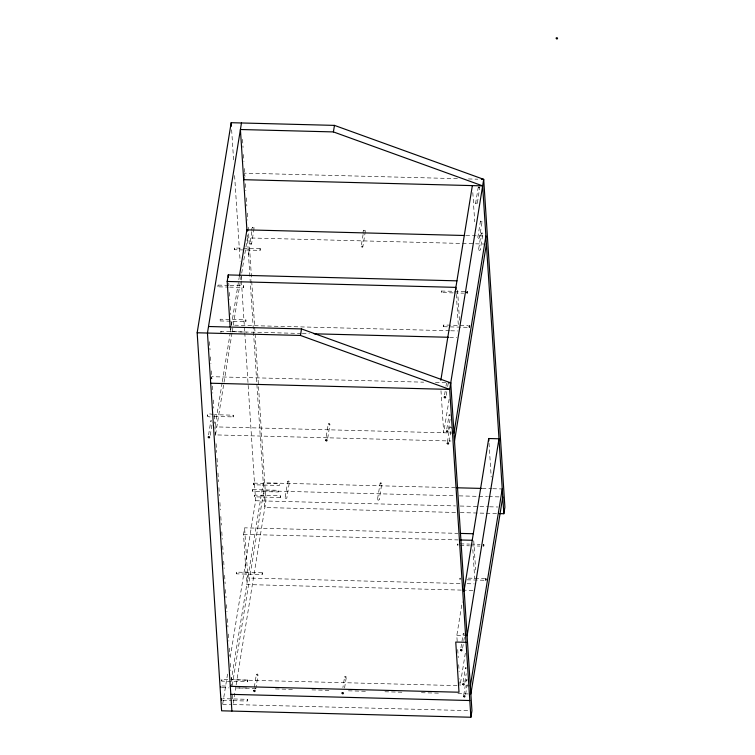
<?xml version="1.0" encoding="UTF-8"?>
<svg xmlns="http://www.w3.org/2000/svg" width="755" height="755" viewBox="0 0 755 755"><rect width="100%" height="100%" fill="white"/><g stroke="black" fill="none" stroke-linecap="round" stroke-linejoin="round"><path stroke-width="0.57" stroke-dasharray="3.77 2.83" d="M220.828 332.162L220.941 331.256L246.715 332.143M221.017 332.304L220.97 331.275M211.438 420.308L210.843 420.931L211.315 421.526M251.811 231.643L249.858 243.789L250.764 244.478L251.557 244.007L254.199 227.68C253.265 225.132 250.877 229.086 251.991 230.558M252.519 227.293L253.18 228.123L254.199 227.68M251.557 244.007L250.896 243.167L249.877 243.62M256.36 674.423C257.606 677.084 258.786 672.611 256.36 674.423L254.076 688.579M285.135 497.687L285.796 498.517L286.815 498.073L289.458 481.747L288.797 480.916L287.778 481.36L285.135 497.687L286.154 497.243L286.815 498.073M287.778 481.36L288.438 482.19L289.458 481.747M328.293 423.8C329.539 426.452 330.718 421.988 328.293 423.8L326 437.947M363.089 234.522L361.135 246.668L362.032 247.357L362.825 246.885L365.467 230.558C364.542 228.01 362.145 231.964 363.268 233.437M363.797 230.171L364.448 231.002L365.467 230.558M362.825 246.885L362.164 246.045L361.145 246.498M344.648 676.707C345.894 679.368 347.073 674.894 344.648 676.707L342.883 687.597M377.5 499.404L378.161 500.244L379.18 499.791L381.822 483.464L381.171 482.634L380.152 483.077L377.5 499.404L378.519 498.961L379.18 499.791M380.152 483.077L380.803 483.917L381.822 483.464M450.093 414.457L449.055 415.071L450.178 415.75M450.225 426.547L449.971 427.453L451.16 427.726M478.311 186.881L475.593 203.369L476.471 204.227L477.273 203.756L479.793 186.919M478.236 187.042L478.897 187.872L479.916 187.429M477.273 203.756L476.613 202.925L475.593 203.369M478.576 249.537L479.236 250.367L480.255 249.924L482.898 233.597L482.237 232.757L481.218 233.21L478.576 249.537L479.595 249.084L480.255 249.924M481.218 233.21L481.879 234.041L482.898 233.597M464.24 633.247L463.202 633.86L464.325 634.54M466.222 667.335L465.41 667.986L466.307 668.675M467.222 679.406L466.184 680.028L467.09 680.717M246.583 687.937L233.635 687.984M211.4 378.868L211.759 376.688L423.668 382.172M244.356 175.33L244.714 173.159L458.974 178.699M208.578 434.908L210.862 420.761M210.249 435.305L212.372 422.243M215.194 425.716L222.13 382.832M222.319 381.681L230.199 333.002M230.388 331.851L239.203 277.378M232.03 332.927L215.524 434.899L450.971 440.995M232.219 331.766L247.423 237.9L485.229 244.054M248.499 254.624L249.556 248.093M461.333 590.099L246.781 584.549L243.535 534.361L244.592 527.83L457.964 533.351M222.744 703.839L227.812 672.507M230.256 657.416L255.624 500.735L244.771 332.861M232.247 685.493L263.778 490.807L454.491 495.742M233.144 703.377L235.956 685.993M236.145 684.842L265.911 501.009L255.124 334.144M255.747 688.966L258.04 674.819M327.679 438.344L329.973 424.187M344.563 687.984L346.328 677.103M444.572 394.931L445.28 390.571M445.988 386.22L446.516 382.955M446.252 395.318L446.96 390.967M447.658 386.607L448.366 382.257M449.14 399.178L443.704 432.785L440.986 390.779M446.781 429.048L449.074 414.901M477.783 237.542L480.425 221.215L481.388 220.705L482.134 221.498L479.491 237.825C477.245 239.788 478.009 235.239 479.491 237.825M448.461 429.444L450.225 418.553M447.385 442.185L449.848 426.943M449.234 441.486L451.528 427.33M457.19 641.354L456.813 635.521L462.249 601.914M460.927 647.837L463.221 633.69M462.607 648.224L463.664 641.693M463.844 640.608L464.372 637.343M465.325 653.179L460.059 685.7L459.606 678.698M463.136 681.963L465.429 667.807M464.816 682.35L466.222 673.639M463.74 695.091L465.146 686.389M465.854 682.029L466.203 679.859M465.59 694.392L467.175 684.596M245.885 319.875L245.837 321.602L245.885 319.875L220.167 319.214L220.12 320.941L220.167 319.214M262.249 572.79L236.532 572.13L236.409 572.894L236.466 573.847L262.183 574.508L262.249 572.79L262.183 574.508M236.523 573.772L236.56 572.177M280.303 495.79L280.265 497.498L280.322 495.78L254.614 495.12L254.482 496.11L254.548 496.828L280.265 497.498M243.695 285.777L243.639 287.476L243.695 285.777L229.643 285.39M260.145 248.659L234.428 247.989L234.314 248.848L234.38 249.716L260.098 250.386L260.145 248.659L260.098 250.386M234.409 249.688L234.456 248.027M252.746 491.297L252.765 489.599L252.717 491.326L278.435 491.986L278.453 490.288L278.435 491.986M482.134 221.498L481.171 222.008L480.425 221.215M213.316 414.674C205.351 411.664 205.133 418.912 213.259 416.392M207.436 416.231L207.502 414.58M233.191 415.193L233.125 416.902L233.191 415.193L214.486 414.703M253.793 484.785L253.812 483.077L253.765 484.785L279.482 485.456L279.52 483.747L279.482 485.456M254.577 496.828L254.633 495.167M247.602 680.076L221.894 679.406L221.762 680.179L221.828 681.123L247.546 681.784L247.602 680.076L247.546 681.784M247.347 699.319L247.31 701.027L247.366 699.319L222.829 698.677M464.901 291.487L441.448 291.062L441.467 292.591L453.151 292.893M441.486 292.591L441.552 290.93M443.714 325.009L443.676 326.717L443.732 324.999L468.279 325.632M228.472 285.362L217.959 285.088L217.846 285.994L217.921 286.815L228.444 287.089M217.921 286.815L218.006 285.182M221.828 681.123L221.894 679.406M468.393 178.944L477.811 179.19M465.873 235.532L484.71 236.022M229.614 287.117L243.639 287.476M454.321 292.921L463.674 293.166M220.12 320.941L245.837 321.602M443.676 326.717L468.213 327.349M449.565 330.747L231.483 325.103L231.256 321.602M450.744 330.775L457.823 330.964M301.151 333.465L230.426 331.634L230.199 328.132M302.33 333.493L309.408 333.682M449.687 337.306L456.766 337.494M435.437 382.474L446.035 382.747M214.42 416.42L233.125 416.902M453.991 433.049L215.005 426.868L215.553 435.446M455.407 487.749L263.259 482.775L231.36 679.783L458.88 685.663M482.228 488.447L491.958 488.693M492.826 488.721L502.235 488.957M253.859 483.125L279.567 483.795M252.765 489.599L278.501 490.297M459.2 495.865L487.456 496.592M488.636 496.62L499.225 496.894M255.624 500.735L455.454 505.907M460.163 506.029L488.419 506.756M489.589 506.794L497.838 507.001M455.576 512.466L264.854 507.53L247.225 234.899M460.286 512.588L485.003 513.23M486.182 513.258L496.781 513.532M243.535 534.361L458.087 539.919M460.22 543.845L469.572 544.091M470.743 544.119L480.095 544.364M460.154 545.563L469.506 545.808M470.676 545.837L480.029 546.082M468.27 578.122L484.634 578.547M467.043 579.812L484.568 580.265M460.031 583.502L247.838 578.019L244.592 527.83M467.1 583.691L474.178 583.87M462.513 590.127L473.121 590.401M456.813 635.521L467.1 635.785M465.637 685.842L469.195 685.936M221.998 685.965L227.84 686.116M238.939 687.994L257.776 688.484M275.433 688.938L294.271 689.428M311.928 689.881L330.766 690.372M348.423 690.825L367.26 691.316M384.918 691.769L403.755 692.26M421.413 692.712L440.25 693.203M457.907 693.656L468.506 693.93M221.942 687.682L228.954 687.871M222.763 700.395L232.115 700.64M233.286 700.668L247.31 701.027M222.668 704.273L230.671 704.481M232.955 704.538L469.591 710.663M472.809 192.61L474.697 221.781M489.013 443.185L491.203 477.028M457.539 290.175L459.578 321.687M473.744 540.75L475.631 569.931M456.331 294.375L458.445 327.047M472.838 549.621L474.725 578.792M457.719 649.517L458.247 657.69M458.7 664.693L459.153 671.695M242.525 139.316L243.053 147.48M243.506 154.482L243.959 161.485M244.412 168.488L244.941 176.679M245.394 183.729L245.856 190.779M246.309 197.838L246.838 206.058M247.3 213.108L247.753 220.158M248.206 227.208L251.632 280.086M251.708 281.266L255.048 332.964M231.634 129.756L233.767 162.627M234.597 175.537L240.137 261.239M241.128 276.5L241.355 280.03M241.43 281.2L244.695 331.681M228.765 283.097L228.916 285.428M229.369 292.43L229.822 299.433M230.275 306.436L230.803 314.599M209.494 341.685L210.022 349.848M210.475 356.851L210.928 363.853M211.381 370.856L211.91 379.029M212.363 386.031L212.825 393.138M213.269 400.027L213.797 408.2M214.25 415.203L214.779 423.366M216.09 443.666L216.657 452.471M217.034 458.332L217.563 466.533M217.987 473.045L218.554 481.766M218.931 487.626L219.46 495.827M219.884 502.424L220.375 509.889M220.8 516.524L221.357 525.121M221.791 531.803L222.263 539.183M222.697 545.903L223.254 554.415M223.688 561.182L224.16 568.468M224.603 575.282L225.141 583.7M225.518 589.561L226.056 597.762M226.5 604.661L226.962 611.824M227.415 618.76L227.944 627.056M228.397 634.03L228.859 641.118M229.312 648.13L229.841 656.359M230.294 663.381L230.756 670.459M231.209 677.443L231.738 685.738M232.351 695.138L232.653 699.838M457.757 544.553C457.841 547.337 458.068 542.137 457.757 544.553M459.965 578.679C460.031 581.435 460.305 576.339 459.965 578.679"/><path stroke-width="1.13" d="M220.705 686.748L220.828 687.569M221.583 698.837L221.593 700.366M208.512 326.509L301.509 328.916L450.744 382.87L471.941 710.719L470.884 717.25L221.611 710.804L197.168 332.776L231.181 122.706L334.465 125.387L483.7 179.341L504.897 507.19L503.84 513.721L499.13 513.598M241.468 122.98L207.455 333.04L231.898 711.068M230.124 326.972L227.179 281.455L228.237 274.924L456.935 280.841M244.007 177.51L243.657 179.69L482.643 185.872L503.84 513.721M239.392 276.226L246.904 229.869L464.693 235.503M470.884 717.25L449.687 389.401L300.452 335.447L301.509 328.916M482.643 185.872L333.408 131.917L334.465 125.387M440.835 380.293L472.356 185.607M453.991 433.049L485.89 236.051M454.51 441.08L486.409 244.082M463.938 591.476L488.712 438.513L498.998 438.778L467.1 635.785M470.346 685.965L502.235 488.957M470.865 693.996L502.764 496.988M333.408 131.917L240.411 129.511L246.998 231.379M481.341 179.275L483.7 179.341L449.687 389.401L210.702 383.219M227.179 281.455L455.878 287.372L456.029 289.703M314.118 333.804L448.508 337.277M197.168 332.776L300.452 335.447M448.385 382.813L450.744 382.87M456.586 487.777L481.341 488.419M460.323 533.417L473.291 533.747M460.446 539.976L472.234 540.278M466.043 642.316L455.756 642.052L459.002 692.231L230.303 686.314M230.822 694.345L469.808 700.527M488.712 438.513L488.863 440.844M231.181 122.706L231.407 126.236M228.237 274.924L228.387 277.255M467.118 292.308C467.194 295.082 467.43 289.948 467.118 292.308M469.327 326.434C469.412 329.218 469.638 324.018 469.327 326.434M483.474 545.223C483.549 547.998 483.785 542.864 483.474 545.223M485.682 579.349C485.748 582.096 486.012 577.009 485.682 579.349M208.22 437.088C209.465 439.74 210.645 435.276 208.22 437.088M253.718 690.749C254.964 693.411 256.143 688.938 253.718 690.749M325.65 440.127C326.896 442.779 328.076 438.315 325.65 440.127M342.006 693.033C343.251 695.695 344.431 691.221 342.006 693.033M444.223 397.102C445.469 399.763 446.649 395.29 444.223 397.102M446.432 431.228C447.677 433.88 448.848 429.416 446.432 431.228M447.205 443.27C448.451 445.931 449.631 441.458 447.205 443.27M460.578 650.017C461.824 652.669 463.004 648.205 460.578 650.017M462.787 684.134C464.023 686.795 465.203 682.322 462.787 684.134M463.561 696.185C464.806 698.837 465.986 694.364 463.561 696.185M556.19 38.109C556.888 40.874 558.955 36.674 556.19 38.109"/></g></svg>
